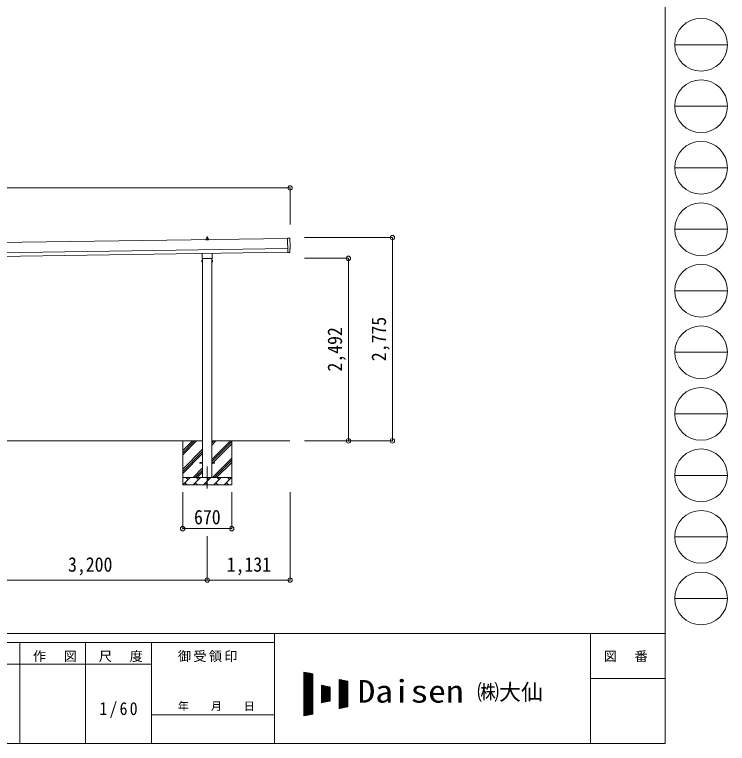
# Model space of a CAD drawing. Units: millimetres at full size, sheet at 1:60. Extents: x -16864 to 16864, y -11640 to 11640.
# Drawn here: x 7132 to 16864, y -11640 to -1689 of the extents above; entities that cross this region are included whole.
import ezdxf
from ezdxf.enums import TextEntityAlignment as Align

# ---------------------------------------------------------------- set-up
doc = ezdxf.new("R2010")
doc.units = ezdxf.units.MM
doc.header["$LTSCALE"] = 60
doc.header["$PDMODE"] = 32
doc.header["$PDSIZE"] = 60
doc.linetypes.add('CHAIN1', pattern=[8, 5, -1, 1, -1])
for name, color, linetype, lineweight in [('0-1_Defpoints', 7, 'CHAIN1', 9), ('0-2_TEXT1', 4, 'Continuous', 9), ('0-3_SHAPE', 7, 'Continuous', 9), ('0-8_TABLE1', 6, 'Continuous', 9), ('F-0', 7, 'Continuous', 9)]:
    doc.layers.add(name, color=color, linetype=linetype, lineweight=lineweight)
doc.styles.add('ＭＳ ゴシック', font='')
doc.styles.get('ＭＳ ゴシック').set_extended_font_data('MS Gothic')

msp = doc.modelspace()

# ---------------------------------------------------------------- linework, layer by layer
at = {"layer": '0-1_Defpoints'}
msp.add_line((9762.19, -7858.64), (9762.19, -8207.64), dxfattribs=at)
at = {"layer": '0-2_TEXT1'}
for p, q in [((10857.87, -4744.44), (4847.25, -4830.3)), ((9744.24, -4762.74), (9744.24, -4755.03)), ((9780.74, -4762.74), (9744.24, -4762.74)), ((9744.62, -4754.24), (9780.36, -4754.24)), ((9745.01, -4754.06), (9751.73, -4752.43)), ((9752.11, -4752.24), (9772.87, -4752.24)), ((9752.49, -4751.45), (9752.49, -4747.24)), ((9753.49, -4747.24), (9771.49, -4747.24)), ((9756.49, -4747.24), (9757.22, -4723.72)), ((9758.22, -4722.74), (9766.77, -4722.74)), ((9767.77, -4723.72), (9768.49, -4747.24)), ((9772.49, -4751.45), (9772.49, -4747.24)), ((9779.98, -4754.06), (9773.26, -4752.43)), ((9780.74, -4762.74), (9780.74, -4755.03)), ((10857.8, -4739.35), (10860.64, -4938.19)), ((10889.47, -4740.56), (10857.8, -4739.35)), ((4849.25, -4970.29), (10859.87, -4884.42)), ((4849.96, -5020.29), (10860.58, -4934.42)), ((9693.89, -5006.73), (9693.89, -4951.09)), ((9830.49, -4949.14), (9830.49, -5006.73)), ((10878.85, -4937.02), (10860.64, -4938.19)), ((10879.52, -4937.65), (10878.85, -4937.02)), ((10880.27, -4937.91), (10887.18, -4937.45)), ((9688.19, -5045), (9688.94, -5043.68)), ((9688.19, -5045), (9688.19, -5062)), ((9688.19, -5062), (9688.94, -5063.31)), ((9695.19, -5048.59), (9688.94, -5048.59)), ((9695.19, -5058.41), (9688.94, -5058.41)), ((9695.19, -5063.31), (9688.94, -5063.31)), ((9692.19, -5015.5), (9692.19, -5010)), ((9830.12, -5019), (9694.25, -5019)), ((9697.69, -5062.7), (9695.19, -5062.7)), ((9699.69, -5019), (9699.69, -8008.64)), ((9824.69, -8008.64), (9824.69, -5019)), ((9826.69, -5062.7), (9829.19, -5062.7)), ((9829.19, -5048.59), (9835.43, -5048.59)), ((9829.19, -5058.41), (9835.43, -5058.41)), ((9829.19, -5063.31), (9835.43, -5063.31)), ((9832.19, -5010), (9832.19, -5015.5)), ((9836.19, -5045), (9835.43, -5043.68)), ((9836.19, -5062), (9835.43, -5063.31)), ((9836.19, -5045), (9836.19, -5062)), ((9662.19, -7804.14), (9699.69, -7804.14)), ((9662.19, -7813.14), (9662.19, -7804.14)), ((9662.19, -7804.14), (9699.69, -7804.14)), ((9662.19, -7813.14), (9662.19, -7804.14)), ((9662.19, -7813.14), (9699.69, -7813.14)), ((9662.19, -7813.14), (9699.69, -7813.14)), ((9824.69, -7804.14), (9862.19, -7804.14)), ((9824.69, -7804.14), (9862.19, -7804.14)), ((9824.69, -7813.14), (9862.19, -7813.14)), ((9824.69, -7813.14), (9862.19, -7813.14)), ((9862.19, -7813.14), (9862.19, -7804.14)), ((9862.19, -7813.14), (9862.19, -7804.14))]:
    msp.add_line(p, q, dxfattribs=at)
for points in [[(10889.98, -4934.42), (10889.3, -4887.39), (10889.91, -4887.38)], [(9695.19, -5063.31), (9695.19, -5043.68), (9688.94, -5043.68)], [(9695.19, -5062.7), (9695.19, -5044.3), (9697.69, -5044.3)], [(9829.19, -5062.7), (9829.19, -5044.3), (9826.69, -5044.3)], [(9829.19, -5063.31), (9829.19, -5043.68), (9835.43, -5043.68)]]:
    msp.add_lwpolyline(points, dxfattribs=at)
for points in [[(9697.69, -5064), (9697.69, -5043), (9699.69, -5043), (9699.69, -5064)], [(9826.69, -5064), (9826.69, -5043), (9824.69, -5043), (9824.69, -5064)]]:
    msp.add_lwpolyline(points, close=True, dxfattribs=at)
for centre, radius, start, end in [((9745.24, -4755.03), 1, 103.62699, 180), ((9751.49, -4751.45), 1, 283.62699, 0), ((9756.58, -4747.87), 4.13, 90, 171.17633), ((9753.49, -4748.24), 1, 90, 180), ((9758.22, -4723.74), 1, 90, 178.60509), ((9765.83, -4747.24), 4.83, 133.60282, 180), ((9759.16, -4747.24), 4.83, 0, 46.39718), ((9766.77, -4723.74), 1, 1.39491, 90), ((9768.41, -4747.87), 4.13, 8.82367, 90), ((9771.49, -4748.24), 1, 0, 90), ((9773.49, -4751.45), 1, 180, 256.37301), ((9779.74, -4755.03), 1, 0, 76.37301), ((10880.2, -4936.91), 1, 227.3164, 273.81435), ((9692.53, -5046.14), 4.34, 145.61575, 214.38425), ((9704.43, -5053.5), 16.24, 162.41205, 197.58795), ((9692.53, -5060.86), 4.34, 145.61575, 214.38425), ((9696.19, -5010), 4, 125.09963, 180), ((9696.19, -5015.5), 4, 180, 194.47751), ((9696.19, -5015.5), 4, 194.47751, 241.04498), ((9828.19, -5015.5), 4, 298.95502, 345.52249), ((9828.19, -5010), 4, 0, 54.90037), ((9828.19, -5015.5), 4, 345.52249, 0), ((9819.94, -5053.5), 16.24, 342.41205, 17.58795), ((9831.84, -5046.14), 4.34, 325.61575, 34.38425), ((9831.84, -5060.86), 4.34, 325.61575, 34.38425)]:
    msp.add_arc(centre, radius, start, end, dxfattribs=at)
for centre, major_axis, ratio, start_param, end_param in [((10889.27, -4743.55), (3, -0.04), 0.99863, 6.2683889, 7.8016218), ((15655.65, -4745.89), (-4762.89, -68.04), 0.99863, 6.268406, 6.2977043), ((10886.97, -4934.45), (2.21, -2.04), 0.9974, 5.5252311, 7.0411395), ((10889.84, -4882.98), (4.41, -0.06), 0.99863, 4.712389, 6.2976778)]:
    msp.add_ellipse(centre, major_axis=major_axis, ratio=ratio, start_param=start_param, end_param=end_param, dxfattribs=at)
at = {"layer": '0-3_SHAPE'}
for p, q in [((9699.69, -7508.64), (6624.69, -7508.64)), ((9427.19, -7508.64), (9427.19, -8108.64)), ((9427.19, -7642.12), (9560.67, -7508.64)), ((9427.19, -7698.69), (9617.24, -7508.64)), ((9427.19, -7670.41), (9588.95, -7508.64)), ((10890.19, -7508.64), (9824.69, -7508.64)), ((9824.69, -7565.75), (9881.79, -7508.64)), ((9824.69, -7537.47), (9853.51, -7508.64)), ((9824.69, -7763.74), (10079.78, -7508.64)), ((9824.69, -7792.02), (10097.19, -7519.52)), ((9824.69, -7820.31), (10097.19, -7547.81)), ((10097.19, -7508.64), (10097.19, -8108.64)), ((9427.19, -7896.68), (9699.69, -7624.18)), ((9427.19, -7924.97), (9699.69, -7652.47)), ((9427.19, -7953.25), (9699.69, -7680.75)), ((9834.34, -8008.64), (10097.19, -7745.8)), ((9862.63, -8008.64), (10097.19, -7774.08)), ((9890.91, -8008.64), (10097.19, -7802.37)), ((9569.78, -8008.64), (9699.69, -7878.74)), ((9598.07, -8008.64), (9699.69, -7907.02)), ((9626.35, -8008.64), (9699.69, -7935.31)), ((9427.19, -8008.64), (10097.19, -8008.64)), ((9429.34, -8108.64), (9529.34, -8008.64)), ((9500.79, -8037.2), (9472.24, -8008.64)), ((9570.76, -8108.64), (9670.76, -8008.64)), ((9642.21, -8037.2), (9613.66, -8008.64)), ((9712.19, -8108.64), (9812.19, -8008.64)), ((9783.63, -8037.2), (9755.08, -8008.64)), ((9853.61, -8108.64), (9953.61, -8008.64)), ((9925.05, -8037.2), (9896.5, -8008.64)), ((9995.03, -8108.64), (10095.03, -8008.64)), ((10066.47, -8037.2), (10037.92, -8008.64)), ((10097.19, -8108.64), (9427.19, -8108.64)), ((9457.9, -8080.09), (9486.45, -8108.64)), ((9599.32, -8080.09), (9627.87, -8108.64)), ((9740.74, -8080.09), (9769.29, -8108.64)), ((9882.16, -8080.09), (9910.71, -8108.64)), ((10023.58, -8080.09), (10052.13, -8108.64))]:
    msp.add_line(p, q, dxfattribs=at)
at = {"layer": '0-8_TABLE1'}
for p, q in [((10893.19, -4056), (-965.81, -4056)), ((10893.19, -4056), (10893.19, -4556)), ((12290.19, -4733.54), (11090.19, -4733.54)), ((12290.19, -7508.64), (12290.19, -4733.54)), ((11690.19, -5016.5), (11090.19, -5016.5)), ((11690.19, -5016.5), (11690.19, -7508.64)), ((12290.19, -7508.64), (11090.19, -7508.64)), ((9427.19, -8707.64), (9427.19, -8207.64)), ((10097.19, -8707.64), (10097.19, -8207.64)), ((10893.19, -9409.64), (10893.19, -8207.64)), ((9427.19, -8707.64), (10097.19, -8707.64)), ((9762.19, -9409.64), (9762.19, -8809.64)), ((9762.19, -9409.64), (6562.19, -9409.64)), ((10893.19, -9409.64), (9762.19, -9409.64))]:
    msp.add_line(p, q, dxfattribs=at)
for p in [(10893.19, -4056), (12290.19, -4733.54), (11690.19, -5016.5), (11690.19, -7508.64), (12290.19, -7508.64), (9427.19, -8707.64), (10097.19, -8707.64), (9762.19, -9409.64), (10893.19, -9409.64)]:
    msp.add_point(p, dxfattribs=at)
at = {"layer": 'F-0', "color": 5, "lineweight": 5}
for p, q in [((16015.88, 11640), (16015.88, -11640)), ((-16864.12, -10140), (16015.88, -10140)), ((10682.37, -10140), (10682.37, -11640)), ((14995.88, -10140), (14995.88, -11640)), ((-16864.12, -10260), (10682.37, -10260)), ((7202.37, -10260), (7202.37, -11640)), ((8102.36, -10260), (8102.36, -11640)), ((9002.37, -10260), (9002.37, -11640)), ((5402.37, -10560), (9002.37, -10560)), ((14995.88, -10755), (16015.88, -10755)), ((9002.37, -11250), (10682.37, -11250)), ((-16864.12, -11640), (16015.88, -11640))]:
    msp.add_line(p, q, dxfattribs=at)
at = {"layer": 'F-0', "color": 4}
for p, q in [((16144.11, -2100), (16864.12, -2100)), ((16144.11, -2940), (16864.12, -2940)), ((16144.11, -3780), (16864.12, -3780)), ((16144.11, -4620), (16864.12, -4620)), ((16144.11, -5460), (16864.12, -5460)), ((16144.11, -6300), (16864.12, -6300)), ((16144.11, -7140), (16864.12, -7140)), ((16144.11, -7980), (16864.12, -7980)), ((16144.11, -8820), (16864.12, -8820)), ((16144.11, -9660), (16864.12, -9660))]:
    msp.add_line(p, q, dxfattribs=at)
at = {"layer": 'F-0'}
for p, q in [((11082.29, -10665.2), (11202.29, -10690.2)), ((11082.29, -10665.2), (11082.29, -11265.2)), ((11082.29, -10670.85), (11109.39, -10670.85)), ((11082.29, -10676.85), (11138.19, -10676.85)), ((11082.29, -10682.85), (11166.99, -10682.85)), ((11082.29, -10688.85), (11195.79, -10688.85)), ((11082.29, -10694.85), (11202.29, -10694.85)), ((11082.29, -10700.85), (11202.29, -10700.85)), ((11082.29, -10706.85), (11202.29, -10706.85)), ((11082.29, -10712.85), (11202.29, -10712.85)), ((11082.29, -10718.85), (11202.29, -10718.85)), ((11082.29, -10724.85), (11202.29, -10724.85)), ((11082.29, -10730.85), (11202.29, -10730.85)), ((11082.29, -10736.85), (11202.29, -10736.85)), ((11082.29, -10742.85), (11202.29, -10742.85)), ((11085.85, -11264.46), (11085.85, -10665.94)), ((11091.85, -11263.21), (11091.85, -10667.19)), ((11097.85, -11261.96), (11097.85, -10668.44)), ((11103.85, -11260.71), (11103.85, -10669.69)), ((11109.85, -11259.46), (11109.85, -10670.94)), ((11115.85, -11258.21), (11115.85, -10672.19)), ((11121.85, -11256.96), (11121.85, -10673.44)), ((11127.85, -11255.71), (11127.85, -10674.69)), ((11133.85, -11254.46), (11133.85, -10675.94)), ((11139.85, -11253.21), (11139.85, -10677.19)), ((11145.85, -11251.96), (11145.85, -10678.44)), ((11151.85, -11250.71), (11151.85, -10679.69)), ((11157.85, -11249.46), (11157.85, -10680.94)), ((11163.85, -11248.21), (11163.85, -10682.19)), ((11169.85, -11246.96), (11169.85, -10683.44)), ((11175.85, -11245.71), (11175.85, -10684.69)), ((11181.85, -11244.46), (11181.85, -10685.94)), ((11187.85, -11243.21), (11187.85, -10687.19)), ((11193.85, -11241.96), (11193.85, -10688.44)), ((11199.85, -11240.71), (11199.85, -10689.69)), ((11202.29, -10690.2), (11202.29, -11240.2)), ((11082.29, -10748.85), (11202.29, -10748.85)), ((11082.29, -10754.85), (11202.29, -10754.85)), ((11082.29, -10760.85), (11202.29, -10760.85)), ((11082.29, -10766.85), (11202.29, -10766.85)), ((11082.29, -10772.85), (11202.29, -10772.85)), ((11082.29, -10778.85), (11202.29, -10778.85)), ((11082.29, -10784.85), (11202.29, -10784.85)), ((11082.29, -10790.85), (11202.29, -10790.85)), ((11082.29, -10796.85), (11202.29, -10796.85)), ((11082.29, -10802.85), (11202.29, -10802.85)), ((11082.29, -10808.85), (11202.29, -10808.85)), ((11082.29, -10814.85), (11202.29, -10814.85)), ((11082.29, -10820.85), (11202.29, -10820.85)), ((11082.29, -10826.85), (11202.29, -10826.85)), ((11082.29, -10832.85), (11202.29, -10832.85)), ((11082.29, -10838.85), (11202.29, -10838.85)), ((11082.29, -10844.85), (11202.29, -10844.85)), ((11322.29, -10845.2), (11442.29, -10870.2)), ((11322.29, -10845.2), (11322.29, -11085.2)), ((11325.85, -11084.46), (11325.85, -10845.94)), ((11562.29, -10765.2), (11682.29, -10790.2)), ((11562.29, -10765.2), (11562.29, -11165.2)), ((11562.29, -10766.85), (11570.19, -10766.85)), ((11562.29, -10772.85), (11598.99, -10772.85)), ((11562.29, -10778.85), (11627.79, -10778.85)), ((11562.29, -10784.85), (11656.59, -10784.85)), ((11562.29, -10790.85), (11682.29, -10790.85)), ((11562.29, -10796.85), (11682.29, -10796.85)), ((11562.29, -10802.85), (11682.29, -10802.85)), ((11562.29, -10808.85), (11682.29, -10808.85)), ((11562.29, -10814.85), (11682.29, -10814.85)), ((11562.29, -10820.85), (11682.29, -10820.85)), ((11562.29, -10826.85), (11682.29, -10826.85)), ((11562.29, -10832.85), (11682.29, -10832.85)), ((11562.29, -10838.85), (11682.29, -10838.85)), ((11562.29, -10844.85), (11682.29, -10844.85)), ((11565.85, -11164.46), (11565.85, -10765.94)), ((11571.85, -11163.21), (11571.85, -10767.19)), ((11577.85, -11161.96), (11577.85, -10768.44)), ((11583.85, -11160.71), (11583.85, -10769.69)), ((11589.85, -11159.46), (11589.85, -10770.94)), ((11595.85, -11158.21), (11595.85, -10772.19)), ((11601.85, -11156.96), (11601.85, -10773.44)), ((11607.85, -11155.71), (11607.85, -10774.69)), ((11613.85, -11154.46), (11613.85, -10775.94)), ((11619.85, -11153.21), (11619.85, -10777.19)), ((11625.85, -11151.96), (11625.85, -10778.44)), ((11631.85, -11150.71), (11631.85, -10779.69)), ((11637.85, -11149.46), (11637.85, -10780.94)), ((11643.85, -11148.21), (11643.85, -10782.19)), ((11649.85, -11146.96), (11649.85, -10783.44)), ((11655.85, -11145.71), (11655.85, -10784.69)), ((11661.85, -11144.46), (11661.85, -10785.94)), ((11667.85, -11143.21), (11667.85, -10787.19)), ((11673.85, -11141.96), (11673.85, -10788.44)), ((11679.85, -11140.71), (11679.85, -10789.69)), ((11682.29, -10790.2), (11682.29, -11140.2)), ((11082.29, -10850.85), (11202.29, -10850.85)), ((11082.29, -10856.85), (11202.29, -10856.85)), ((11082.29, -10862.85), (11202.29, -10862.85)), ((11082.29, -10868.85), (11202.29, -10868.85)), ((11082.29, -10874.85), (11202.29, -10874.85)), ((11082.29, -10880.85), (11202.29, -10880.85)), ((11082.29, -10886.85), (11202.29, -10886.85)), ((11082.29, -10892.85), (11202.29, -10892.85)), ((11082.29, -10898.85), (11202.29, -10898.85)), ((11082.29, -10904.85), (11202.29, -10904.85)), ((11082.29, -10910.85), (11202.29, -10910.85)), ((11082.29, -10916.85), (11202.29, -10916.85)), ((11082.29, -10922.85), (11202.29, -10922.85)), ((11082.29, -10928.85), (11202.29, -10928.85)), ((11082.29, -10934.85), (11202.29, -10934.85)), ((11082.29, -10940.85), (11202.29, -10940.85)), ((11322.29, -10850.85), (11349.39, -10850.85)), ((11322.29, -10856.85), (11378.19, -10856.85)), ((11322.29, -10862.85), (11406.99, -10862.85)), ((11322.29, -10868.85), (11435.79, -10868.85)), ((11322.29, -10874.85), (11442.29, -10874.85)), ((11322.29, -10880.85), (11442.29, -10880.85)), ((11322.29, -10886.85), (11442.29, -10886.85)), ((11322.29, -10892.85), (11442.29, -10892.85)), ((11322.29, -10898.85), (11442.29, -10898.85)), ((11322.29, -10904.85), (11442.29, -10904.85)), ((11322.29, -10910.85), (11442.29, -10910.85)), ((11322.29, -10916.85), (11442.29, -10916.85)), ((11322.29, -10922.85), (11442.29, -10922.85)), ((11322.29, -10928.85), (11442.29, -10928.85)), ((11322.29, -10934.85), (11442.29, -10934.85)), ((11322.29, -10940.85), (11442.29, -10940.85)), ((11331.85, -11083.21), (11331.85, -10847.19)), ((11337.85, -11081.96), (11337.85, -10848.44)), ((11343.85, -11080.71), (11343.85, -10849.69)), ((11349.85, -11079.46), (11349.85, -10850.94)), ((11355.85, -11078.21), (11355.85, -10852.19)), ((11361.85, -11076.96), (11361.85, -10853.44)), ((11367.85, -11075.71), (11367.85, -10854.69)), ((11373.85, -11074.46), (11373.85, -10855.94)), ((11379.85, -11073.21), (11379.85, -10857.19)), ((11385.85, -11071.96), (11385.85, -10858.44)), ((11391.85, -11070.71), (11391.85, -10859.69)), ((11397.85, -11069.46), (11397.85, -10860.94)), ((11403.85, -11068.21), (11403.85, -10862.19)), ((11409.85, -11066.96), (11409.85, -10863.44)), ((11415.85, -11065.71), (11415.85, -10864.69)), ((11421.85, -11064.46), (11421.85, -10865.94)), ((11427.85, -11063.21), (11427.85, -10867.19)), ((11433.85, -11061.96), (11433.85, -10868.44)), ((11439.85, -11060.71), (11439.85, -10869.69)), ((11442.29, -10870.2), (11442.29, -11060.2)), ((11562.29, -10850.85), (11682.29, -10850.85)), ((11562.29, -10856.85), (11682.29, -10856.85)), ((11562.29, -10862.85), (11682.29, -10862.85)), ((11562.29, -10868.85), (11682.29, -10868.85)), ((11562.29, -10874.85), (11682.29, -10874.85)), ((11562.29, -10880.85), (11682.29, -10880.85)), ((11562.29, -10886.85), (11682.29, -10886.85)), ((11562.29, -10892.85), (11682.29, -10892.85)), ((11562.29, -10898.85), (11682.29, -10898.85)), ((11562.29, -10904.85), (11682.29, -10904.85)), ((11562.29, -10910.85), (11682.29, -10910.85)), ((11562.29, -10916.85), (11682.29, -10916.85)), ((11562.29, -10922.85), (11682.29, -10922.85)), ((11562.29, -10928.85), (11682.29, -10928.85)), ((11562.29, -10934.85), (11682.29, -10934.85)), ((11562.29, -10940.85), (11682.29, -10940.85)), ((11082.29, -10946.85), (11202.29, -10946.85)), ((11082.29, -10952.85), (11202.29, -10952.85)), ((11082.29, -10958.85), (11202.29, -10958.85)), ((11082.29, -10964.85), (11202.29, -10964.85)), ((11082.29, -10970.85), (11202.29, -10970.85)), ((11082.29, -10976.85), (11202.29, -10976.85)), ((11082.29, -10982.85), (11202.29, -10982.85)), ((11082.29, -10988.85), (11202.29, -10988.85)), ((11082.29, -10994.85), (11202.29, -10994.85)), ((11082.29, -11000.85), (11202.29, -11000.85)), ((11082.29, -11006.85), (11202.29, -11006.85)), ((11082.29, -11012.85), (11202.29, -11012.85)), ((11082.29, -11018.85), (11202.29, -11018.85)), ((11082.29, -11024.85), (11202.29, -11024.85)), ((11082.29, -11030.85), (11202.29, -11030.85)), ((11082.29, -11036.85), (11202.29, -11036.85)), ((11082.29, -11042.85), (11202.29, -11042.85)), ((11322.29, -10946.85), (11442.29, -10946.85)), ((11322.29, -10952.85), (11442.29, -10952.85)), ((11322.29, -10958.85), (11442.29, -10958.85)), ((11322.29, -10964.85), (11442.29, -10964.85)), ((11322.29, -10970.85), (11442.29, -10970.85)), ((11322.29, -10976.85), (11442.29, -10976.85)), ((11322.29, -10982.85), (11442.29, -10982.85)), ((11322.29, -10988.85), (11442.29, -10988.85)), ((11322.29, -10994.85), (11442.29, -10994.85)), ((11322.29, -11000.85), (11442.29, -11000.85)), ((11322.29, -11006.85), (11442.29, -11006.85)), ((11322.29, -11012.85), (11442.29, -11012.85)), ((11322.29, -11018.85), (11442.29, -11018.85)), ((11322.29, -11024.85), (11442.29, -11024.85)), ((11322.29, -11030.85), (11442.29, -11030.85)), ((11322.29, -11036.85), (11442.29, -11036.85)), ((11322.29, -11042.85), (11442.29, -11042.85)), ((11562.29, -10946.85), (11682.29, -10946.85)), ((11562.29, -10952.85), (11682.29, -10952.85)), ((11562.29, -10958.85), (11682.29, -10958.85)), ((11562.29, -10964.85), (11682.29, -10964.85)), ((11562.29, -10970.85), (11682.29, -10970.85)), ((11562.29, -10976.85), (11682.29, -10976.85)), ((11562.29, -10982.85), (11682.29, -10982.85)), ((11562.29, -10988.85), (11682.29, -10988.85)), ((11562.29, -10994.85), (11682.29, -10994.85)), ((11562.29, -11000.85), (11682.29, -11000.85)), ((11562.29, -11006.85), (11682.29, -11006.85)), ((11562.29, -11012.85), (11682.29, -11012.85)), ((11562.29, -11018.85), (11682.29, -11018.85)), ((11562.29, -11024.85), (11682.29, -11024.85)), ((11562.29, -11030.85), (11682.29, -11030.85)), ((11562.29, -11036.85), (11682.29, -11036.85)), ((11562.29, -11042.85), (11682.29, -11042.85)), ((11082.29, -11048.85), (11202.29, -11048.85)), ((11082.29, -11054.85), (11202.29, -11054.85)), ((11082.29, -11060.85), (11202.29, -11060.85)), ((11082.29, -11066.85), (11202.29, -11066.85)), ((11082.29, -11072.85), (11202.29, -11072.85)), ((11082.29, -11078.85), (11202.29, -11078.85)), ((11082.29, -11084.85), (11202.29, -11084.85)), ((11082.29, -11090.85), (11202.29, -11090.85)), ((11082.29, -11096.85), (11202.29, -11096.85)), ((11082.29, -11102.85), (11202.29, -11102.85)), ((11082.29, -11108.85), (11202.29, -11108.85)), ((11082.29, -11114.85), (11202.29, -11114.85)), ((11082.29, -11120.85), (11202.29, -11120.85)), ((11082.29, -11126.85), (11202.29, -11126.85)), ((11082.29, -11132.85), (11202.29, -11132.85)), ((11082.29, -11138.85), (11202.29, -11138.85)), ((11082.29, -11144.85), (11202.29, -11144.85)), ((11322.29, -11048.85), (11442.29, -11048.85)), ((11322.29, -11054.85), (11442.29, -11054.85)), ((11322.29, -11085.2), (11442.29, -11060.2)), ((11322.29, -11060.85), (11439.19, -11060.85)), ((11322.29, -11066.85), (11410.39, -11066.85)), ((11322.29, -11072.85), (11381.59, -11072.85)), ((11322.29, -11078.85), (11352.79, -11078.85)), ((11322.29, -11084.85), (11323.99, -11084.85)), ((11562.29, -11048.85), (11682.29, -11048.85)), ((11562.29, -11054.85), (11682.29, -11054.85)), ((11562.29, -11060.85), (11682.29, -11060.85)), ((11562.29, -11066.85), (11682.29, -11066.85)), ((11562.29, -11072.85), (11682.29, -11072.85)), ((11562.29, -11078.85), (11682.29, -11078.85)), ((11562.29, -11084.85), (11682.29, -11084.85)), ((11562.29, -11090.85), (11682.29, -11090.85)), ((11562.29, -11096.85), (11682.29, -11096.85)), ((11562.29, -11102.85), (11682.29, -11102.85)), ((11562.29, -11108.85), (11682.29, -11108.85)), ((11562.29, -11114.85), (11682.29, -11114.85)), ((11562.29, -11120.85), (11682.29, -11120.85)), ((11562.29, -11126.85), (11682.29, -11126.85)), ((11562.29, -11132.85), (11682.29, -11132.85)), ((11562.29, -11138.85), (11682.29, -11138.85)), ((11682.29, -11140.2), (11562.29, -11165.2)), ((11562.29, -11144.85), (11659.99, -11144.85)), ((11082.29, -11150.85), (11202.29, -11150.85)), ((11082.29, -11156.85), (11202.29, -11156.85)), ((11082.29, -11162.85), (11202.29, -11162.85)), ((11082.29, -11168.85), (11202.29, -11168.85)), ((11082.29, -11174.85), (11202.29, -11174.85)), ((11082.29, -11180.85), (11202.29, -11180.85)), ((11082.29, -11186.85), (11202.29, -11186.85)), ((11082.29, -11192.85), (11202.29, -11192.85)), ((11082.29, -11198.85), (11202.29, -11198.85)), ((11082.29, -11204.85), (11202.29, -11204.85)), ((11082.29, -11210.85), (11202.29, -11210.85)), ((11082.29, -11216.85), (11202.29, -11216.85)), ((11082.29, -11222.85), (11202.29, -11222.85)), ((11082.29, -11228.85), (11202.29, -11228.85)), ((11082.29, -11234.85), (11202.29, -11234.85)), ((11202.29, -11240.2), (11082.29, -11265.2)), ((11082.29, -11240.85), (11199.19, -11240.85)), ((11562.29, -11150.85), (11631.19, -11150.85)), ((11562.29, -11156.85), (11602.39, -11156.85)), ((11562.29, -11162.85), (11573.59, -11162.85)), ((11082.29, -11246.85), (11170.39, -11246.85)), ((11082.29, -11252.85), (11141.59, -11252.85)), ((11082.29, -11258.85), (11112.79, -11258.85)), ((11082.29, -11264.85), (11083.99, -11264.85))]:
    msp.add_line(p, q, dxfattribs=at)
at = {"layer": 'F-0', "color": 4}
for centre in [(16504.11, -2100), (16504.11, -2940), (16504.11, -3780), (16504.11, -4620), (16504.11, -5460), (16504.11, -6300), (16504.11, -7140), (16504.11, -7980), (16504.11, -8820), (16504.11, -9660)]:
    msp.add_circle(centre, 360, dxfattribs=at)

# ---------------------------------------------------------------- texts
at = {"layer": '0-8_TABLE1', "color": 7, "style": 'ＭＳ ゴシック', "width": 0.9}
for s, p in [('2,775', (12262.69, -6421.09)), ('2,492', (11662.69, -6562.57))]:
    msp.add_text(s, height=197.9, rotation=90, dxfattribs=at).set_placement(p, align=Align.BOTTOM_LEFT)
for s, p in [('670', (9582.19, -8707.64)), ('3,200', (7862.19, -9354.64)), ('1,131', (10027.69, -9354.64))]:
    msp.add_text(s, height=197.9, dxfattribs=at).set_placement(p, align=Align.BOTTOM_LEFT)
at = {"layer": 'F-0', "style": 'ＭＳ ゴシック', "width": 1.15}
msp.add_text('Daisen', height=307.9, dxfattribs=at).set_placement((11816.02, -11175.2), align=Align.BOTTOM_LEFT)
at = {"layer": 'F-0', "style": 'ＭＳ ゴシック'}
for s, height, p in [('㈱大仙\u3000', 219.9, (13446.81, -11115.2)), ('年\u3000\u3000月\u3000\u3000日', 110, (9362.37, -11220))]:
    msp.add_text(s, height=height, dxfattribs=at).set_placement(p, align=Align.BOTTOM_LEFT)
at = {"layer": 'F-0', "attachment_point": 7, "style": 'ＭＳ ゴシック'}
for s, insert, char_height in [('\\T1.17;作\u3000図', (7382.37, -10530), 132), ('\\T1.17;尺\u3000度', (8282.37, -10530), 132), ('\\T1.17;御受領印', (9362.37, -10530), 132), ('\\T1.17;図\u3000番', (15175.88, -10530), 132), ('\\T1.28;\\W0.9;1/60', (8289.87, -11295), 176)]:
    msp.add_mtext(s, dxfattribs=dict(at, insert=insert, char_height=char_height))

doc.saveas('drawing.dxf')
